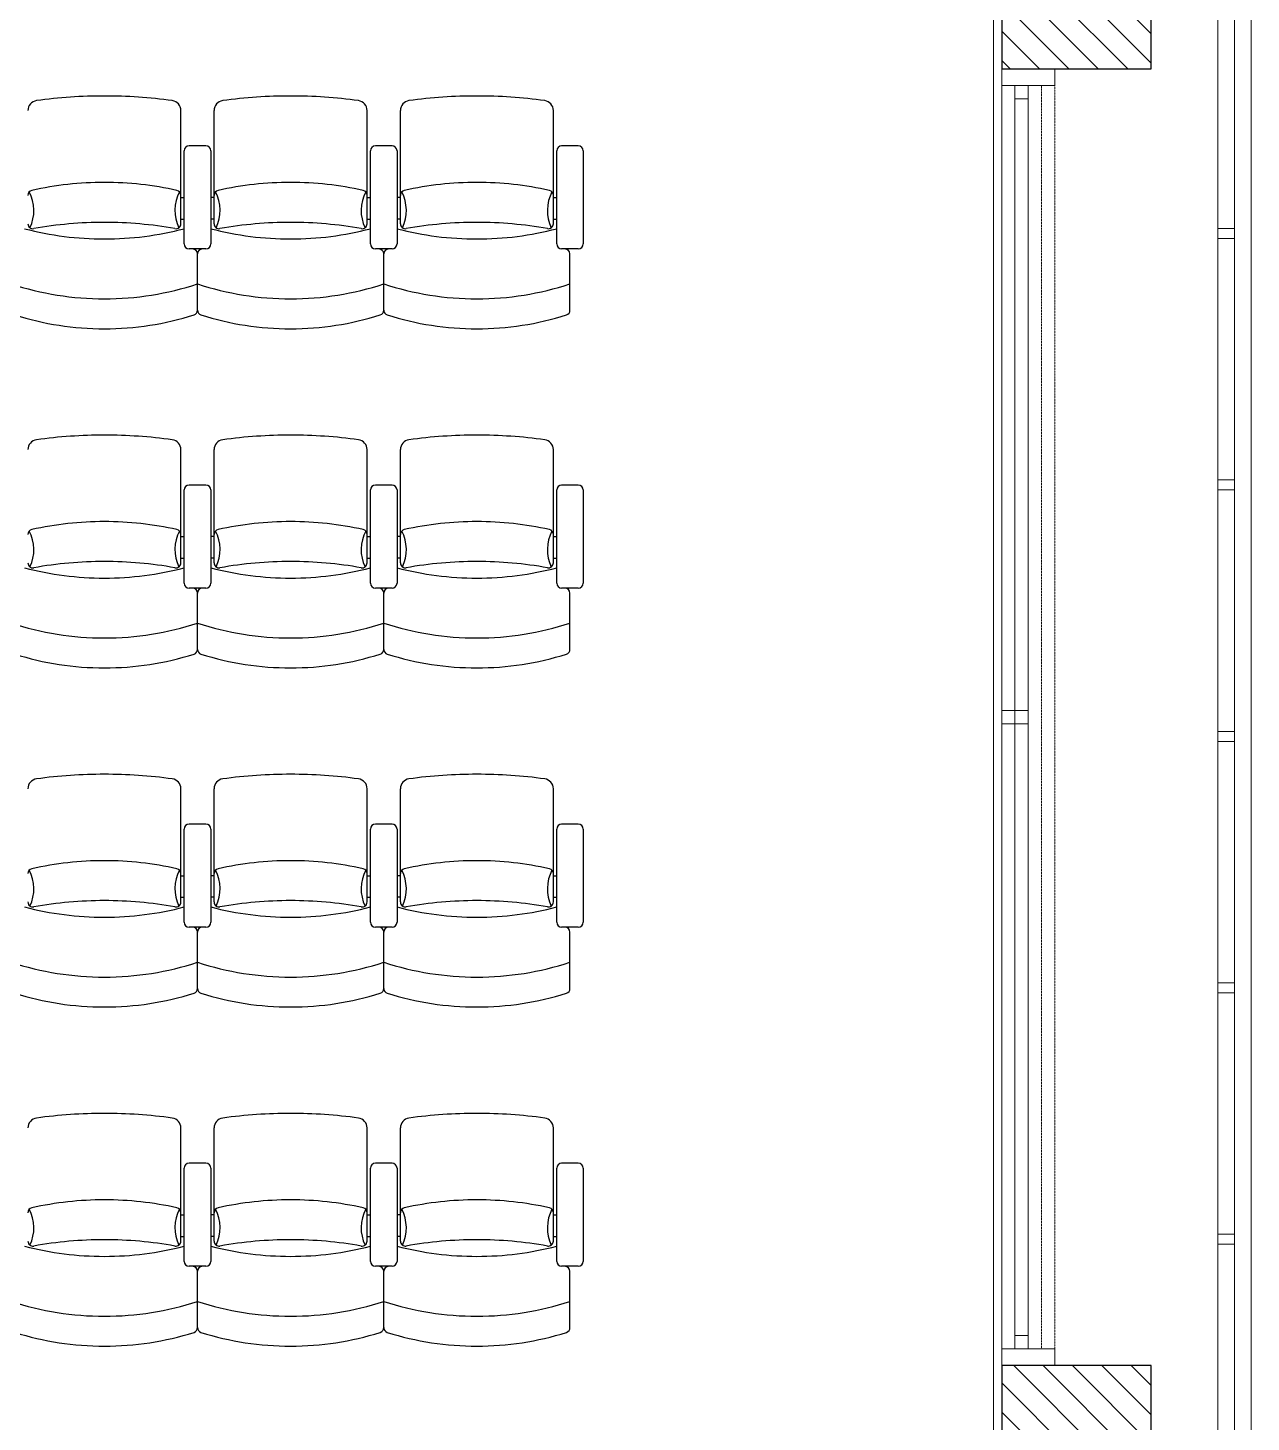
# Model space of a CAD drawing. Header units: millimetres. Extents: x 1210 to 64966, y 534 to 90439.
# Drawn here: x 57683 to 64966, y 23364 to 31667 of the extents above; entities that cross this region are included whole.
import ezdxf

# ---------------------------------------------------------------- set-up
doc = ezdxf.new("R2010")
doc.units = ezdxf.units.MM
doc.linetypes.add('HIDDEN', pattern=[0.375, 0.25, -0.125])
for name, color, linetype in [('ARREDI', 8, 'Continuous'), ('PIANTA', 7, 'Continuous'), ('RETINI', 8, 'Continuous')]:
    doc.layers.add(name, color=color, linetype=linetype)
doc.layers.add('infissi', color=4, linetype='Continuous', lineweight=13)

msp = doc.modelspace()

# ---------------------------------------------------------------- hatches: boundary and pattern name
at = {"layer": 'RETINI'}
h = msp.add_hatch(dxfattribs=at)
h.set_pattern_fill('ANSI31', color=256, scale=990, angle=270, style=0)
h.set_pattern_definition([(315, (-385059.34, 422084.75), (87.504464, 87.504464), [])])
h.paths.add_polyline_path([(19624, 32169, 1), (19624, 31670.1, 1)])
h.paths.add_polyline_path([(28336, 31670.1, 1), (28336, 32169, 1)])
h.paths.add_polyline_path([(18881.5, 15334.9), (18881.5, 13948.9), (20267.5, 13948.9), (20267.5, 15334.9)])
h.paths.add_polyline_path([(63481, 41322.4), (63481, 40431.4), (64372, 40431.4), (64372, 41322.4)])
h.paths.add_polyline_path([(63481, 32313.4), (63481, 31422.4), (64372, 31422.4), (64372, 32313.4)])
h.paths.add_polyline_path([(63481, 23700.4), (63481, 22809.4), (64372, 22809.4), (64372, 23700.4)])
h.paths.add_polyline_path([(63481, 15057.6), (63481, 14978.5), (63481, 14166.6), (64372, 14166.6), (64372, 15057.6)])
h.paths.add_polyline_path([(54967, 15057.6), (54967, 14166.6), (55858, 14166.6), (55858, 15057.6)])
h.paths.add_polyline_path([(42661.3, 15057.6), (42661.3, 14562.6), (42898.9, 14562.6), (42898.9, 14820), (45067, 14820), (45067, 15057.6)])
h.paths.add_polyline_path([(42661.3, 14562.6), (42661.3, 14067.6), (45067, 14067.6), (45067, 14166.6), (45067, 14562.6)])
h.paths.add_polyline_path([(45067, 15057.6), (45067, 14166.6), (45958, 14166.6), (45958, 15057.6)])
h.paths.add_polyline_path([(45958, 15097.3), (45958, 15057.6), (45958, 14166.6), (45958, 13513.3), (46453, 13513.3), (46453, 15097.3)])
h.paths.add_polyline_path([(30811, 2316.4), (30811, 534.4), (31405, 534.4), (31405, 2316.4)])
h.paths.add_polyline_path([(35315.5, 17156.5), (35315.5, 14948.8), (36454, 14948.8), (36454, 15186.4), (35553.1, 15186.4), (35553.1, 16879.3), (37206.4, 16879.3), (37206.4, 15186.4), (37444, 15186.4), (37444, 17156.5)])
h.paths.add_polyline_path([(36454, 15186.4), (36454, 14097.4), (37543, 14097.4), (37543, 15186.4)])
h.paths.add_polyline_path([(37543, 15107.1), (37543, 14820), (38215.7, 14820), (38215.7, 14562.6), (38453.3, 14562.6), (38453.3, 15107.1)])
h.paths.add_polyline_path([(37543, 14562.6), (37543, 14097.4), (37543, 14067.6), (38453.3, 14067.6), (38453.3, 14562.6)])
h.paths.add_polyline_path([(37048, 14097.4), (37048, 11325.4), (37543, 11325.4), (37543, 14097.4)])
h.paths.add_polyline_path([(36553, 14097.4), (36553, 11325.4), (36790.6, 11325.4), (36790.6, 14097.4)])
h.paths.add_polyline_path([(36553, 11325.4), (36553, 10731.4), (38335, 10731.4), (38335, 11325.4)])
h.paths.add_polyline_path([(36553, 6820.9), (36553, 6226.9), (38335, 6226.9), (38335, 6820.9)])
h.paths.add_polyline_path([(36454, 2316.4), (36454, 1227.4), (37543, 1227.4), (37543, 2316.4)])
h.paths.add_polyline_path([(36454, 1227.4), (36454, 534.4), (37147, 534.4), (37147, 1227.4)])
h.paths.add_polyline_path([(37543, 2316.4), (37543, 1722.4), (38335, 1722.4), (38335, 2316.4)])
h.paths.add_polyline_path([(36553, 23700.4), (36553, 22809.4), (37444, 22809.4), (37444, 23700.4)], flags=17)
h.paths.add_polyline_path([(35315.5, 25581.4), (35315.5, 20878.9), (37444, 20878.9), (37444, 22809.4), (37206.4, 22809.4), (37206.4, 21116.5), (35553.1, 21116.5), (35553.1, 23700.4), (35553.1, 25343.8), (37206.4, 25343.8), (37206.4, 23700.4), (37444, 23700.4), (37444, 25581.4)])
h.paths.add_polyline_path([(10417, 41421.4), (10417, 40431.4), (11407, 40431.4), (11407, 41421.4)])
h.paths.add_polyline_path([(10714, 41627.7), (10714, 41421.4), (11110, 41421.4), (11110, 41627.7)])
h.paths.add_polyline_path([(16802.5, 41422), (16802.5, 40431.4), (17000.5, 40431.4), (19030, 40431.4), (19030, 40703), (17764, 40703), (17764, 40626.6), (17000.5, 40626.6), (17000.5, 41260.2), (17764, 41260.2), (17764, 41183.8), (19030, 41183.8), (19030, 41422)])
h.paths.add_polyline_path([(13783, 41183.8), (13783, 40703), (14624.5, 40703), (14624.5, 41183.8)], flags=16)
h.paths.add_polyline_path([(2744.5, 40703), (2744.5, 40465.4), (4724.5, 40465.4), (4724.5, 40431.4), (4922.5, 40431.4), (4922.5, 41421.4), (2744.5, 41421.4), (2744.5, 41183.8), (3961.1, 41183.8), (3961.1, 41260.2), (4724.5, 41260.2), (4724.5, 40626.6), (3961.1, 40626.6), (3961.1, 40703)])
h.paths.add_polyline_path([(6902.5, 41422), (6902.5, 40431.4), (7100.5, 40431.4), (8140, 40431.4), (8140, 41422)])
h.paths.add_polyline_path([(7100.5, 41183.8), (7942, 41183.8), (7942, 40703), (7100.5, 40703)], flags=16)
h.paths.add_polyline_path([(7100.5, 41183.8), (7100.5, 40703), (7942, 40703), (7942, 41183.8)], flags=0)
h.paths.add_polyline_path([(13585, 41422), (13585, 40431.4), (13783, 40431.4), (14822.5, 40431.4), (14822.5, 41422)])
h.paths.add_polyline_path([(13783, 40703), (13783, 41183.8), (14624.5, 41183.8), (14624.5, 40703)], flags=0)
h.paths.add_polyline_path([(20168.5, 41421.4), (20168.5, 41248.2), (20555.8, 41248.2), (20555.8, 41421.4), (20506.3, 41421.4), (20506.3, 41392.9), (20481.6, 41392.9), (20481.6, 41421.4), (20432.1, 41421.4), (20432.1, 41392.9), (20407.3, 41392.9), (20407.3, 41421.4)])
h.paths.add_polyline_path([(20407.3, 43756.7), (20407.3, 43728.1), (20357.8, 43728.1), (20357.8, 41421.4), (20407.3, 41421.4), (20407.3, 41392.9), (20432.1, 41392.9), (20432.1, 41421.4), (20481.6, 41421.4), (20481.6, 41392.9), (20506.3, 41392.9), (20506.3, 41421.4), (20555.8, 41421.4), (20555.8, 43728.1), (20506.3, 43728.1), (20506.3, 43756.7), (20481.6, 43756.7), (20481.6, 43728.1), (20432.1, 43728.1), (20432.1, 43756.7)])
h.paths.add_polyline_path([(20432.1, 46208.1), (20432.1, 46236.6), (20407.3, 46236.6), (20407.3, 46208.1), (20357.8, 46208.1), (20357.8, 43901.4), (20407.3, 43901.4), (20407.3, 43872.8), (20432.1, 43872.8), (20432.1, 43901.4), (20481.6, 43901.4), (20481.6, 43872.8), (20506.3, 43872.8), (20506.3, 43901.4), (20555.8, 43901.4), (20555.8, 46208.1), (20506.3, 46208.1), (20506.3, 46236.6), (20481.6, 46236.6), (20481.6, 46208.1)])
h.paths.add_polyline_path([(20432.1, 43901.4), (20432.1, 43872.8), (20407.3, 43872.8), (20407.3, 43901.4), (20357.8, 43901.4), (20357.8, 43728.1), (20407.3, 43728.1), (20407.3, 43756.7), (20432.1, 43756.7), (20432.1, 43728.1), (20481.6, 43728.1), (20481.6, 43756.7), (20506.3, 43756.7), (20506.3, 43728.1), (20555.8, 43728.1), (20555.8, 43901.4), (20506.3, 43901.4), (20506.3, 43872.8), (20481.6, 43872.8), (20481.6, 43901.4)])
h.paths.add_polyline_path([(20357.8, 46381.3), (20357.8, 46208.1), (20407.3, 46208.1), (20407.3, 46236.6), (20432.1, 46236.6), (20432.1, 46208.1), (20481.6, 46208.1), (20481.6, 46236.6), (20506.3, 46236.6), (20506.3, 46208.1), (20555.8, 46208.1), (20555.8, 46381.3)])
h.paths.add_polyline_path([(20357.8, 46604.1), (20357.8, 46430.8), (20555.8, 46430.8), (20555.8, 46604.1)])
h.paths.add_polyline_path([(20357.8, 49192.9), (20357.8, 49019.7), (20555.8, 49019.7), (20555.8, 49192.9)])
h.paths.add_polyline_path([(19129, 41421.4), (19129, 40431.4), (20119, 40431.4), (20119, 41421.4)])
h.paths.add_polyline_path([(22304.1, 57162.4), (22304.1, 56658.3), (23426.8, 56658.3), (23426.8, 56816.7), (22462.5, 56816.7), (22462.5, 57162.4)])
h.paths.add_polyline_path([(20357.8, 57162.4), (20357.8, 49242.4), (24260.9, 49242.4), (24260.9, 49539.4), (23664.4, 49539.4), (23664.4, 51356.3), (23426.8, 51356.3), (23426.8, 49539.4), (20654.8, 49539.4), (20654.8, 51667.7), (20654.8, 53311.3), (20753.8, 53311.3), (20753.8, 53548.9), (20654.8, 53548.9), (20654.8, 57063.4), (20654.8, 57162.4)])
h.paths.add_polyline_path([(22495, 58053.4), (22495, 57162.4), (23386, 57162.4), (23386, 58053.4)])
h.paths.add_polyline_path([(23386, 58152.4), (23386, 58053.4), (23386, 57648.4), (23559.5, 57648.4), (23559.5, 57162.4), (24054.5, 57162.4), (24054.5, 58152.4)])
h.paths.add_polyline_path([(23426.8, 57162.4), (23426.8, 57112.9), (23426.8, 56816.7), (23426.8, 56658.3), (23426.8, 52754.9), (23664.4, 52754.9), (23664.4, 55709.6), (24054.5, 55709.6), (24054.5, 57162.4)])
h.paths.add_polyline_path([(22139.8, 53548.9), (22139.8, 53311.3), (23426.8, 53311.3), (23426.8, 53548.9)], flags=17)
h.paths.add_polyline_path([(12397, 58053.4), (12397, 57162.4), (13288, 57162.4), (13288, 58053.4)])
h.paths.add_polyline_path([(13288, 57400), (13288, 57162.4), (22495, 57162.4), (22495, 57400)])
h.paths.add_polyline_path([(13288, 58152.4), (13288, 58053.4), (13288, 57648.4), (22495, 57648.4), (22495, 58053.4), (22495, 58152.4)])
h.paths.add_polyline_path([(2596, 58152.4), (2596, 58053.4), (2596, 57648.4), (12397, 57648.4), (12397, 58053.4), (12397, 58152.4)])
h.paths.add_polyline_path([(1705, 57162.4), (1507, 57162.4), (1507, 55295.4), (2695, 55295.4), (2695, 57162.4), (12397, 57162.4), (12397, 57400), (2596, 57400), (2596, 57162.4), (2457.4, 57162.4), (2457.4, 55542.9), (2002, 55542.9), (2002, 57162.4)])
h.paths.add_polyline_path([(33493.9, 41708.5), (33493.9, 41421.4), (34087.9, 41421.4), (34087.9, 41708.5)], flags=17)
h.paths.add_polyline_path([(27742, 41708.5), (27742, 41421.4), (28092.4, 41421.4), (28092.4, 41627.7), (28488.4, 41627.7), (28488.4, 41421.4), (28831, 41421.4), (33493.9, 41421.4), (33493.9, 41708.5)], flags=17)
h.paths.add_polyline_path([(27841, 41421.4), (27841, 40431.4), (28831, 40431.4), (28831, 41421.4)], flags=17)
h.paths.add_polyline_path([(37910, 57063.4), (37910, 56063.5), (37206.4, 56063.5), (37206.4, 55092.9), (34375, 55092.9), (34375, 54855.3), (37444, 54855.3), (37444, 55825.9), (37493.5, 55825.9), (38147.6, 55825.9), (38147.6, 57063.4)])
h.paths.add_polyline_path([(36553, 50331.4), (36553, 49440.4), (37444, 49440.4), (37444, 50331.4)])
h.paths.add_polyline_path([(36553, 52736.7), (36553, 50331.4), (36681.7, 50331.4), (36681.7, 52736.7)], flags=17)
h.paths.add_polyline_path([(36040.9, 52974.3), (36040.9, 52736.7), (37206.4, 52736.7), (37206.4, 50331.4), (37444, 50331.4), (37444, 52974.3)])
h.paths.add_polyline_path([(36553, 46472.6), (36553, 44318), (36682.1, 44318.3), (36683.5, 46615.2)])
h.paths.add_polyline_path([(37315.3, 47306.1), (37315.3, 44318), (37493.5, 44318), (37493.5, 47501)])
h.paths.add_polyline_path([(37206.4, 47187.1), (37206.4, 44318), (37315.3, 44318), (37315.3, 47306.1)])
h.paths.add_polyline_path([(36553, 49440.4), (36553, 46472.6), (37444, 47446.9), (37444, 49440.4), (37206.4, 49440.4), (37206.4, 47480.5), (36681.7, 46906.7), (36681.7, 49440.4)])
h.paths.add_polyline_path([(36553, 44318), (36553, 41322.4), (36681.7, 41322.4), (36681.7, 43128.7), (36681.7, 43762.3), (36681.7, 44120), (37206.4, 44120), (37206.4, 43844.6), (37315.3, 43844.6), (37315.3, 44318), (37206.4, 44318)])
h.paths.add_polyline_path([(37315.3, 44318), (37315.3, 43844.6), (37343.5, 43844.6), (37343.5, 43046.4), (37206.4, 43046.4), (37206.4, 41322.4), (37444, 41322.4), (37444, 44318)])
h.paths.add_polyline_path([(36553, 41322.4), (36553, 41316.1), (36553, 40431.4), (36559.4, 40431.4), (37444, 40431.4), (37444, 41322.4)])
h.paths.add_polyline_path([(37206.4, 36562.4), (37206.4, 32313.4), (37315.3, 32313.4), (37315.3, 36562.4)], flags=16)
h.paths.add_polyline_path([(35553.1, 38194), (35553.1, 40431.4), (35266, 40431.4), (35266, 37956.4), (35424.4, 37956.4), (35424.4, 34194.4), (35315.5, 34194.4), (35315.5, 29343.4), (37444, 29343.4), (37444, 31422.4), (37206.4, 31422.4), (37206.4, 29581), (35553.1, 29581), (35553.1, 33956.8), (35662, 33956.8), (35662, 38194)])
h.paths.add_polyline_path([(36553, 32313.4), (36553, 31422.4), (37444, 31422.4), (37444, 32313.4)], flags=17)
h.paths.add_polyline_path([(37206.4, 40431.4), (37206.4, 37360.5), (37343.5, 37360.5), (37343.5, 36562.4), (37315.3, 36562.4), (37315.3, 32313.4), (37444, 32313.4), (37444, 40431.4)], flags=16)
h.paths.add_polyline_path([(28092.4, 53804.1), (28092.4, 53311.3), (30424.9, 53311.3), (30424.9, 53053.7), (30662.5, 53053.7), (30662.5, 53311.3), (34087.9, 53311.3), (34087.9, 53548.9), (30761.5, 53548.9), (30761.5, 53804.1), (30523.9, 53804.1), (30523.9, 53548.9), (28330, 53548.9), (28330, 53804.1)], flags=17)
h.paths.add_polyline_path([(30523.9, 57112.9), (30523.9, 55190.1), (30761.5, 55190.1), (30761.5, 57112.9)], flags=17)
h.paths.add_polyline_path([(27668, 57112.9), (27668, 55680.6), (28092.4, 55680.6), (28092.4, 55190.1), (28330, 55190.1), (28330, 56857.1), (28092.4, 56857.1), (28092.4, 57112.9)], flags=17)
h.paths.add_polyline_path([(28120.2, 57112.9), (28092.4, 57112.9), (28092.4, 56857.1), (28488.4, 56857.1), (28488.4, 57112.9)], flags=17)
h.paths.add_polyline_path([(27668, 58399.9), (27668, 58201.9), (33484, 58201.9), (38405, 58201.9), (38405, 58399.9)])
h.paths.add_polyline_path([(33484, 58152.4), (33484, 58053.4), (33484, 57657.4), (37910, 57657.4), (37910, 57063.4), (38147.6, 57063.4), (38197.1, 57063.4), (38405, 57063.4), (38405, 58152.4)])
h.paths.add_polyline_path([(33484, 57400), (33484, 57162.4), (34087.9, 57162.4), (34087.9, 57112.9), (34087.9, 55825.9), (34087.9, 49539.4), (30662.5, 49539.4), (30662.5, 51667.7), (30424.9, 51667.7), (30424.9, 49539.4), (28330, 49539.4), (28092.4, 49539.4), (27428.9, 49539.4), (27428.9, 49242.4), (34087.9, 49242.4), (34087.9, 40431.4), (36553, 40431.4), (36553, 40718.5), (34375, 40718.5), (34375, 52742.5), (34654.9, 52742.5), (34654.9, 52974.3), (34375, 52974.3), (34375, 57400)])
h.paths.add_polyline_path([(27668, 58152.4), (27668, 57162.4), (28163, 57162.4), (28163, 57657.4), (32593, 57657.4), (32593, 58053.4), (32593, 58152.4)])
h.paths.add_polyline_path([(28163, 57400), (28163, 57162.4), (32593, 57162.4), (32593, 57400)], flags=17)
h.paths.add_polyline_path([(32593, 58053.4), (32593, 57162.4), (33484, 57162.4), (33484, 58053.4)])
h.paths.add_polyline_path([(32818.4, 64323.6), (32818.4, 63927.6), (33214.4, 63927.6), (33214.4, 64323.6)], flags=16)
h.paths.add_polyline_path([(43015.4, 64323.6), (43015.4, 63927.6), (43411.4, 63927.6), (43411.4, 64323.6)], flags=16)
h.paths.add_polyline_path([(22736.6, 64323.6), (22736.6, 63927.6), (23132.6, 63927.6), (23132.6, 64323.6)])
h.paths.add_polyline_path([(22736.6, 64370.5), (22736.6, 64323.6), (23132.6, 64323.6), (23132.6, 63927.6), (22736.6, 63927.6), (22736.6, 63875.5), (63530.5, 63875.5), (63530.5, 64370.5)])
h.paths.add_polyline_path([(32818.4, 64323.6), (33214.4, 64323.6), (33214.4, 63927.6), (32818.4, 63927.6)], flags=0)
h.paths.add_polyline_path([(43015.4, 64323.6), (43411.4, 64323.6), (43411.4, 63927.6), (43015.4, 63927.6)], flags=0)
h.paths.add_polyline_path([(54148.2, 64323.6), (54544.2, 64323.6), (54544.2, 63927.6), (54148.2, 63927.6)], flags=16)
h.paths.add_polyline_path([(54193.7, 64266.8), (54193.7, 64286.6), (54510.5, 64286.6), (54510.5, 64266.8), (54387.7, 64266.8, 0.414214), (54358, 64237.1), (54358, 64019.3, 0.414214), (54387.7, 63989.6), (54510.5, 63989.6), (54510.5, 63969.8), (54193.7, 63969.8), (54193.7, 63989.6), (54316.4, 63989.6, 0.414214), (54346.1, 64019.3), (54346.1, 64237.1, 0.414214), (54316.4, 64266.8)], flags=0)
h.paths.add_polyline_path([(54274, 58152.4), (54274, 58053.4), (54274, 57657.4), (63481, 57657.4), (63481, 58053.4), (63481, 58152.4)])
h.paths.add_polyline_path([(54274, 57400), (54274, 57162.4), (63481, 57162.4), (63481, 57400)])
h.paths.add_polyline_path([(53383, 58053.4), (53383, 57162.4), (54274, 57162.4), (54274, 58053.4)])
h.paths.add_polyline_path([(43285, 58053.4), (43285, 57162.4), (44176, 57162.4), (44176, 58053.4)])
h.paths.add_polyline_path([(44176, 58152.4), (44176, 58053.4), (44176, 57657.4), (53383, 57657.4), (53383, 58053.4), (53383, 58152.4)])
h.paths.add_polyline_path([(44176, 57400), (44176, 57162.4), (53383, 57162.4), (53383, 57400)])
h.paths.add_polyline_path([(41532, 58152.4), (41532, 57112.9), (42027, 57112.9), (42027, 57301), (42027, 57657.4), (43285, 57657.4), (43285, 58053.4), (43285, 58152.4)])
h.paths.add_polyline_path([(42027, 57400), (42027, 57162.4), (43285, 57162.4), (43285, 57400)])
h.paths.add_polyline_path([(41789.4, 57112.9), (41789.4, 55825.9), (63431.5, 55825.9), (63431.5, 56063.5), (42027, 56063.5), (42027, 57112.9)])
h.paths.add_polyline_path([(63382, 49318.2), (63382, 48922.2), (64966, 48922.2), (64966, 48922.4), (64966, 49318.2)])
h.paths.add_polyline_path([(63481, 50331.4), (63481, 49440.4), (64372, 49440.4), (64372, 50331.4)])
h.paths.add_polyline_path([(63481, 58053.4), (63481, 57162.4), (64372, 57162.4), (64372, 58053.4)])
h.paths.add_polyline_path([(63481, 57162.4), (63481, 50331.4), (63718.6, 50331.4), (63718.6, 57162.4)])
h.paths.add_polyline_path([(63976, 57162.4), (63976, 50331.4), (64372, 50331.4), (64471, 50331.4), (64471, 57162.4), (64372, 57162.4)])
h.paths.add_polyline_path([(63580, 64313.4), (63580, 63521.4), (64372, 63521.4), (64372, 64313.4)])
h.paths.add_polyline_path([(63580, 63521.4), (63580, 58795.9), (63817.6, 58795.9), (63817.6, 63521.4)])
h.paths.add_polyline_path([(63976, 63521.4), (63976, 58795.9), (64471, 58795.9), (64471, 63521.4), (64372, 63521.4)])
h.paths.add_polyline_path([(63530.5, 58795.9), (63530.5, 58399.9), (64520.5, 58399.9), (64520.5, 58795.9)])
h.paths.add_polyline_path([(63580, 90389.6), (63580, 89597.6), (64372, 89597.6), (64372, 90389.6)])
h.paths.add_polyline_path([(63580, 89597.6), (63580, 81624.7), (63817.6, 81624.7), (63817.6, 89597.6)])
h.paths.add_polyline_path([(63976, 89597.6), (63976, 81624.7), (64372, 81624.7), (64471, 81624.7), (64471, 89597.6), (64372, 89597.6)])
h.paths.add_polyline_path([(63580, 81624.7), (63580, 80832.7), (64372, 80832.7), (64372, 81624.7)])
h.paths.add_polyline_path([(63580, 80832.7), (63580, 64313.4), (63817.6, 64313.4), (63817.6, 80832.7)])
h.paths.add_polyline_path([(63976, 80832.7), (63976, 64313.4), (64372, 64313.4), (64471, 64313.4), (64471, 80832.7), (64372, 80832.7)])
h.paths.add_polyline_path([(53267.5, 90389.6), (53267.5, 90092.6), (53267.5, 89597.6), (54059.5, 89597.6), (54059.5, 90389.6)])
h.paths.add_polyline_path([(32642.5, 81624.7), (32642.5, 80832.7), (33434.5, 80832.7), (33434.5, 81624.7)])
h.paths.add_polyline_path([(42955, 81624.7), (42955, 80832.7), (43747, 80832.7), (43747, 81624.7)])
h.paths.add_polyline_path([(42955, 90389.6), (42955, 89597.6), (43747, 89597.6), (43747, 90389.6)])
h.paths.add_polyline_path([(22330, 73704.7), (22330, 72912.7), (23122, 72912.7), (23122, 73704.7)])
h.paths.add_polyline_path([(22627, 81624.7), (22627, 81479.6), (22330, 81479.6), (22330, 80832.7), (23122, 80832.7), (23122, 80938.5), (23122, 81624.7)])
h.paths.add_polyline_path([(22330, 81624.7), (22330, 81479.6), (22627, 81479.6), (22627, 81624.7)])
h.paths.add_polyline_path([(12017.5, 73704.7), (12017.5, 72912.7), (12809.5, 72912.7), (12809.5, 73704.7)])
h.paths.add_polyline_path([(2259.4, 72859.8), (2259.4, 59340.4), (2497, 59340.4), (2497, 72859.8)])
h.paths.add_polyline_path([(1705, 73651.8), (1705, 72859.8), (2497, 72859.8), (2497, 73651.8)])
h.paths.add_polyline_path([(1705, 58053.4), (1705, 57162.4), (2596, 57162.4), (2596, 58053.4)])
h.paths.add_polyline_path([(1705, 59340.4), (1705, 58548.4), (2497, 58548.4), (2497, 59340.4)])
h.paths.add_polyline_path([(1705, 72859.8), (1606, 72859.8), (1606, 59340.4), (1705, 59340.4), (2101, 59340.4), (2101, 72859.8)])
h.paths.add_polyline_path([(1507, 46642.8), (1507, 45435), (2695, 45435), (2695, 46642.8)])
h.paths.add_polyline_path([(2002, 46395.3), (2457.4, 46395.3), (2457.4, 45682.5), (2002, 45682.5)], flags=0)
h.paths.add_polyline_path([(2002, 46395.3), (2002, 45682.5), (2457.4, 45682.5), (2457.4, 46395.3)], flags=16)
h.paths.add_polyline_path([(1507, 49929.6), (1507, 48721.8), (2695, 48721.8), (2695, 49929.6)])
h.paths.add_polyline_path([(2002, 49682.1), (2457.4, 49682.1), (2457.4, 48969.3), (2002, 48969.3)], flags=16)
h.paths.add_polyline_path([(2002, 49682.1), (2002, 48969.3), (2457.4, 48969.3), (2457.4, 49682.1)], flags=16)
h.paths.add_polyline_path([(1507, 53216.4), (1507, 52008.6), (2695, 52008.6), (2695, 53216.4)])
h.paths.add_polyline_path([(2002, 52968.9), (2457.4, 52968.9), (2457.4, 52256.1), (2002, 52256.1)], flags=0)
h.paths.add_polyline_path([(2002, 52968.9), (2002, 52256.1), (2457.4, 52256.1), (2457.4, 52968.9)], flags=16)
h.paths.add_polyline_path([(1606, 41421.4), (1606, 40332.4), (2695, 40332.4), (2695, 41421.4)])
h.paths.add_polyline_path([(1507, 43356), (1507, 41421.4), (1606, 41421.4), (1606, 41421.4), (2002, 41421.4), (2002, 43108.5), (2457.4, 43108.5), (2457.4, 41421.4), (2695, 41421.4), (2695, 43356)])
h.paths.add_polyline_path([(2457.4, 40332.4), (2457.4, 36309.1), (2516.8, 36309.1), (2516.8, 40332.4)], flags=16)
h.paths.add_polyline_path([(1883.2, 40332.4), (1883.2, 36309.1), (2002, 36309.1), (2002, 40332.4)], flags=17)
h.paths.add_polyline_path([(2516.8, 40332.4), (2516.8, 36309.1), (2564.5, 36309.1), (2564.5, 35455.7), (2457.4, 35455.7), (2457.4, 32412.3), (2695, 32412.3), (2695, 40332.4)])
h.paths.add_polyline_path([(1606, 32412.3), (1606, 31323.3), (2695, 31323.3), (2695, 32412.3)])
h.paths.add_polyline_path([(1606, 40332.4), (1507, 40332.4), (1507, 32412.3), (1606, 32412.3), (2002, 32412.3), (2002, 35455.7), (1835.5, 35455.7), (1835.5, 36309.1), (1883.2, 36309.1), (1883.2, 40332.4)])
h.paths.add_polyline_path([(1606, 31323.3), (1507, 31323.3), (1507, 23799.4), (1606, 23799.4), (1883.2, 23799.4), (1883.2, 27426.6), (1835.5, 27426.6), (1835.5, 28280), (2002, 28280), (2002, 31323.3)])
h.paths.add_polyline_path([(1883.2, 27426.6), (1883.2, 23799.4), (2002, 23799.4), (2002, 27426.6)])
h.paths.add_polyline_path([(2457.4, 27426.6), (2457.4, 23799.4), (2516.8, 23799.4), (2516.8, 27426.6)])
h.paths.add_polyline_path([(2457.4, 31323.3), (2457.4, 28280), (2564.5, 28280), (2564.5, 27426.6), (2516.8, 27426.6), (2516.8, 23799.4), (2695, 23799.4), (2695, 31323.3)])
h.paths.add_polyline_path([(1606, 22710.4), (1507, 22710.4), (1507, 15186.4), (1606, 15186.4), (2002, 15186.4), (2002, 22710.4)])
h.paths.add_polyline_path([(2457.4, 22710.4), (2457.4, 15186.4), (2695, 15186.4), (2695, 22710.4)])
h.paths.add_polyline_path([(1606, 15186.4), (1606, 14097.4), (2002, 14097.4), (2695, 14097.4), (2695, 15186.4)])
h.paths.add_polyline_path([(1606, 23799.4), (1606, 22710.4), (2695, 22710.4), (2695, 23799.4)])
h.paths.add_polyline_path([(1210, 5979.4), (1210, 5385.4), (2794, 5385.4), (2794, 5979.4)])
h.paths.add_polyline_path([(1210, 10719.7), (1210, 5979.4), (2794, 5979.4), (2794, 9467.1), (2695, 9490.1), (2794, 9490.1), (2794, 10719.7)])
h.paths.add_polyline_path([(1606, 11313.7), (1210, 11313.7), (1210, 10731.9), (1210, 10719.7), (2794, 10719.7), (2794, 11313.7)])
h.paths.add_polyline_path([(1507, 14097.4), (1507, 11313.7), (1606, 11313.7), (2002, 11313.7), (2002, 14097.4)])
h.paths.add_polyline_path([(2457.4, 14097.4), (2457.4, 11313.7), (2695, 11313.7), (2695, 14097.4)])
h.paths.add_polyline_path([(1606, 2316.4), (1606, 1227.4), (2695, 1227.4), (2695, 2316.4)])
h.paths.add_polyline_path([(1507, 5385.4), (1507, 2316.4), (1606, 2316.4), (2002, 2316.4), (2002, 5385.4)])
h.paths.add_polyline_path([(2457.4, 5385.4), (2457.4, 2316.4), (2695, 2316.4), (2695, 5385.4)])
h.paths.add_polyline_path([(2695, 1623.4), (2695, 1227.4), (2695, 1128.4), (7843, 1128.4), (7843, 1623.4)])
h.paths.add_polyline_path([(2695, 2316.4), (2695, 2078.8), (7843, 2078.8), (7843, 2316.4)])
h.paths.add_polyline_path([(25663, 534.4), (25663, 2316.4), (25069, 2316.4), (25069, 534.4), (25118.5, 534.4)])
h.paths.add_polyline_path([(19921, 534.4), (19921, 2316.4), (19327, 2316.4), (19327, 534.4), (19376.5, 534.4)])
h.paths.add_polyline_path([(14179, 534.4), (14179, 2316.4), (13585, 2316.4), (13585, 534.4), (13634.5, 534.4)])
h.paths.add_polyline_path([(8437, 534.4), (8437, 2316.4), (7843, 2316.4), (7843, 534.4)])
h.paths.add_polyline_path([(2457.4, 15195.4), (2002, 15195.4), (2002, 15186.4), (2457.4, 15186.4)])

# ---------------------------------------------------------------- linework, layer by layer
at = {"layer": 'ARREDI', "ltscale": 0.3}
for p, q in [((58594.2, 30500.3), (58594.2, 31174.5)), ((58792.2, 30500.3), (58792.2, 31174.5)), ((59703, 30500.3), (59703, 31174.5)), ((59901, 30500.3), (59901, 31174.5)), ((60811.8, 30500.3), (60811.8, 31174.5)), ((58693.2, 29985.2), (58693.2, 30320.4)), ((58693.2, 29985.2), (58693.2, 30320.4)), ((59802, 29985.2), (59802, 30320.4)), ((59802, 29985.2), (59802, 30320.4)), ((60910.8, 29985.2), (60910.8, 30320.4)), ((58594.2, 28480.7), (58594.2, 29154.9)), ((58792.2, 28480.7), (58792.2, 29154.9)), ((59703, 28480.7), (59703, 29154.9)), ((59901, 28480.7), (59901, 29154.9)), ((60811.8, 28480.7), (60811.8, 29154.9)), ((58693.2, 27965.6), (58693.2, 28300.8)), ((58693.2, 27965.6), (58693.2, 28300.8)), ((59802, 27965.6), (59802, 28300.8)), ((59802, 27965.6), (59802, 28300.8)), ((60910.8, 27965.6), (60910.8, 28300.8)), ((58594.2, 26461.1), (58594.2, 27135.3)), ((58792.2, 26461.1), (58792.2, 27135.3)), ((59703, 26461.1), (59703, 27135.3)), ((59901, 26461.1), (59901, 27135.3)), ((60811.8, 26461.1), (60811.8, 27135.3)), ((58693.2, 25946), (58693.2, 26281.2)), ((58693.2, 25946), (58693.2, 26281.2)), ((59802, 25946), (59802, 26281.2)), ((59802, 25946), (59802, 26281.2)), ((60910.8, 25946), (60910.8, 26281.2)), ((58594.2, 24441.5), (58594.2, 25115.7)), ((58792.2, 24441.5), (58792.2, 25115.7)), ((59703, 24441.5), (59703, 25115.7)), ((59901, 24441.5), (59901, 25115.7)), ((60811.8, 24441.5), (60811.8, 25115.7)), ((58693.2, 23926.4), (58693.2, 24261.6)), ((58693.2, 23926.4), (58693.2, 24261.6)), ((59802, 23926.4), (59802, 24261.6)), ((59802, 23926.4), (59802, 24261.6)), ((60910.8, 23926.4), (60910.8, 24261.6))]:
    msp.add_line(p, q, dxfattribs=at)
at = {"layer": 'ARREDI'}
for p, q in [((58614, 30379.8), (58614, 30934.2)), ((58742.7, 30963.9), (58643.7, 30963.9)), ((58772.4, 30934.2), (58772.4, 30379.8)), ((59722.8, 30379.8), (59722.8, 30934.2)), ((59851.5, 30963.9), (59752.5, 30963.9)), ((59881.2, 30934.2), (59881.2, 30379.8)), ((60831.6, 30379.8), (60831.6, 30934.2)), ((60960.3, 30963.9), (60861.3, 30963.9)), ((60990, 30934.2), (60990, 30379.8)), ((58594.2, 30657), (58614, 30657)), ((58792.2, 30657), (58772.4, 30657)), ((59703, 30657), (59722.8, 30657)), ((59901, 30657), (59881.2, 30657)), ((60811.8, 30657), (60831.6, 30657)), ((58594.2, 30528.3), (58614, 30528.3)), ((58792.2, 30528.3), (58772.4, 30528.3)), ((59703, 30528.3), (59722.8, 30528.3)), ((59901, 30528.3), (59881.2, 30528.3)), ((60811.8, 30528.3), (60831.6, 30528.3)), ((58742.7, 30350.1), (58643.7, 30350.1)), ((59851.5, 30350.1), (59752.5, 30350.1)), ((60960.3, 30350.1), (60861.3, 30350.1)), ((58614, 28360.2), (58614, 28914.6)), ((58742.7, 28944.3), (58643.7, 28944.3)), ((58772.4, 28914.6), (58772.4, 28360.2)), ((59722.8, 28360.2), (59722.8, 28914.6)), ((59851.5, 28944.3), (59752.5, 28944.3)), ((59881.2, 28914.6), (59881.2, 28360.2)), ((60831.6, 28360.2), (60831.6, 28914.6)), ((60960.3, 28944.3), (60861.3, 28944.3)), ((60990, 28914.6), (60990, 28360.2)), ((58594.2, 28637.4), (58614, 28637.4)), ((58792.2, 28637.4), (58772.4, 28637.4)), ((59703, 28637.4), (59722.8, 28637.4)), ((59901, 28637.4), (59881.2, 28637.4)), ((60811.8, 28637.4), (60831.6, 28637.4)), ((58594.2, 28508.7), (58614, 28508.7)), ((58792.2, 28508.7), (58772.4, 28508.7)), ((59703, 28508.7), (59722.8, 28508.7)), ((59901, 28508.7), (59881.2, 28508.7)), ((60811.8, 28508.7), (60831.6, 28508.7)), ((58742.7, 28330.5), (58643.7, 28330.5)), ((59851.5, 28330.5), (59752.5, 28330.5)), ((60960.3, 28330.5), (60861.3, 28330.5)), ((58742.7, 26924.7), (58643.7, 26924.7)), ((59851.5, 26924.7), (59752.5, 26924.7)), ((60960.3, 26924.7), (60861.3, 26924.7)), ((58614, 26340.6), (58614, 26895)), ((58772.4, 26895), (58772.4, 26340.6)), ((59722.8, 26340.6), (59722.8, 26895)), ((59881.2, 26895), (59881.2, 26340.6)), ((60831.6, 26340.6), (60831.6, 26895)), ((60990, 26895), (60990, 26340.6)), ((58594.2, 26617.8), (58614, 26617.8)), ((58792.2, 26617.8), (58772.4, 26617.8)), ((59703, 26617.8), (59722.8, 26617.8)), ((59901, 26617.8), (59881.2, 26617.8)), ((60811.8, 26617.8), (60831.6, 26617.8)), ((58594.2, 26489.1), (58614, 26489.1)), ((58792.2, 26489.1), (58772.4, 26489.1)), ((59703, 26489.1), (59722.8, 26489.1)), ((59901, 26489.1), (59881.2, 26489.1)), ((60811.8, 26489.1), (60831.6, 26489.1)), ((58742.7, 26310.9), (58643.7, 26310.9)), ((59851.5, 26310.9), (59752.5, 26310.9)), ((60960.3, 26310.9), (60861.3, 26310.9)), ((58614, 24321), (58614, 24875.4)), ((58742.7, 24905.1), (58643.7, 24905.1)), ((58772.4, 24875.4), (58772.4, 24321)), ((59722.8, 24321), (59722.8, 24875.4)), ((59851.5, 24905.1), (59752.5, 24905.1)), ((59881.2, 24875.4), (59881.2, 24321)), ((60831.6, 24321), (60831.6, 24875.4)), ((60960.3, 24905.1), (60861.3, 24905.1)), ((60990, 24875.4), (60990, 24321)), ((58594.2, 24598.2), (58614, 24598.2)), ((58792.2, 24598.2), (58772.4, 24598.2)), ((59703, 24598.2), (59722.8, 24598.2)), ((59901, 24598.2), (59881.2, 24598.2)), ((60811.8, 24598.2), (60831.6, 24598.2)), ((58594.2, 24469.5), (58614, 24469.5)), ((58792.2, 24469.5), (58772.4, 24469.5)), ((59703, 24469.5), (59722.8, 24469.5)), ((59901, 24469.5), (59881.2, 24469.5)), ((60811.8, 24469.5), (60831.6, 24469.5)), ((58742.7, 24291.3), (58643.7, 24291.3)), ((59851.5, 24291.3), (59752.5, 24291.3)), ((60960.3, 24291.3), (60861.3, 24291.3))]:
    msp.add_line(p, q, dxfattribs=at)
for centre, radius, start, end in [((57742.8, 31174.5), 59.4, 97.8196, 180), ((58138.8, 28290.9), 2970, 90, 97.8196), ((58138.8, 28290.9), 2970, 82.1804, 90), ((58534.8, 31174.5), 59.4, 0, 82.1804), ((58851.6, 31174.5), 59.4, 97.8196, 180), ((59247.6, 28290.9), 2970, 90, 97.8196), ((59247.6, 28290.9), 2970, 82.1804, 90), ((59643.6, 31174.5), 59.4, 0, 82.1804), ((59960.4, 31174.5), 59.4, 97.8196, 180), ((60356.4, 28290.9), 2970, 90, 97.8196), ((60356.4, 28290.9), 2970, 82.1804, 90), ((60752.4, 31174.5), 59.4, 0, 82.1804), ((58643.7, 30934.2), 29.7, 90, 180), ((58742.7, 30934.2), 29.7, 0, 90), ((59752.5, 30934.2), 29.7, 90, 180), ((59851.5, 30934.2), 29.7, 0, 90), ((60861.3, 30934.2), 29.7, 90, 180), ((60960.3, 30934.2), 29.7, 0, 90), ((58138.8, 28766.1), 1980, 90, 102.60768), ((58138.8, 28766.1), 1980, 77.39232, 90), ((59247.6, 28766.1), 1980, 90, 102.60768), ((59247.6, 28766.1), 1980, 77.39232, 90), ((60356.4, 28766.1), 1980, 90, 102.60768), ((60356.4, 28766.1), 1980, 77.39232, 90), ((57713.1, 30669.4), 29.7, 102.60768, 180), ((57480.9, 30579), 238.1, 334.42522, 27.76032), ((58796.7, 30579), 238.1, 152.23968, 205.57478), ((58564.5, 30669.4), 29.7, 0, 77.39232), ((58821.9, 30669.4), 29.7, 102.60768, 180), ((58589.7, 30579), 238.1, 334.42522, 27.76032), ((59905.5, 30579), 238.1, 152.23968, 205.57478), ((59673.3, 30669.4), 29.7, 0, 77.39232), ((59930.7, 30669.4), 29.7, 102.60768, 180), ((59698.5, 30579), 238.1, 334.42522, 27.76032), ((61014.3, 30579), 238.1, 152.23968, 205.57478), ((60782.1, 30669.4), 29.7, 0, 77.39232), ((57713.1, 30500.3), 29.7, 180, 280.19243), ((58138.8, 28132.5), 2376, 90, 100.19243), ((58138.8, 28132.5), 2376, 79.80757, 90), ((58564.5, 30500.3), 29.7, 259.80757, 0), ((58821.9, 30500.3), 29.7, 180, 280.19243), ((59247.6, 28132.5), 2376, 90, 100.19243), ((59247.6, 28132.5), 2376, 79.80757, 90), ((59673.3, 30500.3), 29.7, 259.80757, 0), ((59930.7, 30500.3), 29.7, 180, 280.19243), ((60356.4, 28132.5), 2376, 90, 100.19243), ((60356.4, 28132.5), 2376, 79.80757, 90), ((60782.1, 30500.3), 29.7, 259.80757, 0), ((58138.8, 32290.5), 1881, 255.36671, 270), ((58138.8, 32290.5), 1881, 270, 284.63329), ((59247.6, 32290.5), 1881, 255.36671, 270), ((59247.6, 32290.5), 1881, 270, 284.63329), ((60356.4, 32290.5), 1881, 255.36671, 270), ((60356.4, 32290.5), 1881, 270, 284.63329), ((58643.7, 30379.8), 29.7, 180, 270), ((58663.5, 30320.4), 29.7, 0, 90), ((58742.7, 30379.8), 29.7, 270, 0), ((59752.5, 30379.8), 29.7, 180, 270), ((59772.3, 30320.4), 29.7, 0, 90), ((59851.5, 30379.8), 29.7, 270, 0), ((60861.3, 30379.8), 29.7, 180, 270), ((60881.1, 30320.4), 29.7, 0, 90), ((60960.3, 30379.8), 29.7, 270, 0), ((58138.8, 31835.1), 1782, 251.8738, 270), ((58138.8, 31835.1), 1782, 270, 288.1262), ((59247.6, 31835.1), 1782, 251.8738, 270), ((59247.6, 31835.1), 1782, 270, 288.1262), ((60356.4, 31835.1), 1782, 251.8738, 270), ((60356.4, 31835.1), 1782, 270, 288.1262), ((58663.5, 29985.2), 29.7, 287.47975, 0), ((58722.9, 29985.2), 29.7, 180, 252.52025), ((59772.3, 29985.2), 29.7, 287.47975, 0), ((59831.7, 29985.2), 29.7, 180, 252.52025), ((60881.1, 29985.2), 29.7, 287.47975, 0), ((58138.2, 31649.5), 1774.6, 252.52025, 270.01893), ((58139.4, 31649.5), 1774.6, 269.98107, 287.47975), ((59247, 31649.5), 1774.6, 252.52025, 270.01893), ((59248.2, 31649.5), 1774.6, 269.98107, 287.47975), ((60355.8, 31649.5), 1774.6, 252.52025, 270.01893), ((60357, 31649.5), 1774.6, 269.98107, 287.47975), ((58138.8, 26271.3), 2970, 90, 97.8196), ((58138.8, 26271.3), 2970, 82.1804, 90), ((59247.6, 26271.3), 2970, 90, 97.8196), ((59247.6, 26271.3), 2970, 82.1804, 90), ((60356.4, 26271.3), 2970, 90, 97.8196), ((60356.4, 26271.3), 2970, 82.1804, 90), ((57742.8, 29154.9), 59.4, 97.8196, 180), ((58534.8, 29154.9), 59.4, 0, 82.1804), ((58851.6, 29154.9), 59.4, 97.8196, 180), ((59643.6, 29154.9), 59.4, 0, 82.1804), ((59960.4, 29154.9), 59.4, 97.8196, 180), ((60752.4, 29154.9), 59.4, 0, 82.1804), ((58643.7, 28914.6), 29.7, 90, 180), ((58742.7, 28914.6), 29.7, 0, 90), ((59752.5, 28914.6), 29.7, 90, 180), ((59851.5, 28914.6), 29.7, 0, 90), ((60861.3, 28914.6), 29.7, 90, 180), ((60960.3, 28914.6), 29.7, 0, 90), ((57713.1, 28649.8), 29.7, 102.60768, 180), ((57480.9, 28559.4), 238.1, 334.42522, 27.76032), ((58138.8, 26746.5), 1980, 90, 102.60768), ((58138.8, 26746.5), 1980, 77.39232, 90), ((58796.7, 28559.4), 238.1, 152.23968, 205.57478), ((58564.5, 28649.8), 29.7, 0, 77.39232), ((58821.9, 28649.8), 29.7, 102.60768, 180), ((58589.7, 28559.4), 238.1, 334.42522, 27.76032), ((59247.6, 26746.5), 1980, 90, 102.60768), ((59247.6, 26746.5), 1980, 77.39232, 90), ((59905.5, 28559.4), 238.1, 152.23968, 205.57478), ((59673.3, 28649.8), 29.7, 0, 77.39232), ((59930.7, 28649.8), 29.7, 102.60768, 180), ((59698.5, 28559.4), 238.1, 334.42522, 27.76032), ((60356.4, 26746.5), 1980, 90, 102.60768), ((60356.4, 26746.5), 1980, 77.39232, 90), ((61014.3, 28559.4), 238.1, 152.23968, 205.57478), ((60782.1, 28649.8), 29.7, 0, 77.39232), ((57713.1, 28480.7), 29.7, 180, 280.19243), ((58138.8, 26112.9), 2376, 90, 100.19243), ((58138.8, 26112.9), 2376, 79.80757, 90), ((58564.5, 28480.7), 29.7, 259.80757, 0), ((58821.9, 28480.7), 29.7, 180, 280.19243), ((59247.6, 26112.9), 2376, 90, 100.19243), ((59247.6, 26112.9), 2376, 79.80757, 90), ((59673.3, 28480.7), 29.7, 259.80757, 0), ((59930.7, 28480.7), 29.7, 180, 280.19243), ((60356.4, 26112.9), 2376, 90, 100.19243), ((60356.4, 26112.9), 2376, 79.80757, 90), ((60782.1, 28480.7), 29.7, 259.80757, 0), ((58138.8, 30270.9), 1881, 255.36671, 270), ((58138.8, 30270.9), 1881, 270, 284.63329), ((59247.6, 30270.9), 1881, 255.36671, 270), ((59247.6, 30270.9), 1881, 270, 284.63329), ((60356.4, 30270.9), 1881, 255.36671, 270), ((60356.4, 30270.9), 1881, 270, 284.63329), ((58643.7, 28360.2), 29.7, 180, 270), ((58663.5, 28300.8), 29.7, 0, 90), ((58742.7, 28360.2), 29.7, 270, 0), ((59752.5, 28360.2), 29.7, 180, 270), ((59772.3, 28300.8), 29.7, 0, 90), ((59851.5, 28360.2), 29.7, 270, 0), ((60861.3, 28360.2), 29.7, 180, 270), ((60881.1, 28300.8), 29.7, 0, 90), ((60960.3, 28360.2), 29.7, 270, 0), ((58138.8, 29815.5), 1782, 251.8738, 270), ((58138.8, 29815.5), 1782, 270, 288.1262), ((59247.6, 29815.5), 1782, 251.8738, 270), ((59247.6, 29815.5), 1782, 270, 288.1262), ((60356.4, 29815.5), 1782, 251.8738, 270), ((60356.4, 29815.5), 1782, 270, 288.1262), ((58138.2, 29629.9), 1774.6, 252.52025, 270.01893), ((58139.4, 29629.9), 1774.6, 269.98107, 287.47975), ((58663.5, 27965.6), 29.7, 287.47975, 0), ((58722.9, 27965.6), 29.7, 180, 252.52025), ((59247, 29629.9), 1774.6, 252.52025, 270.01893), ((59248.2, 29629.9), 1774.6, 269.98107, 287.47975), ((59772.3, 27965.6), 29.7, 287.47975, 0), ((59831.7, 27965.6), 29.7, 180, 252.52025), ((60355.8, 29629.9), 1774.6, 252.52025, 270.01893), ((60357, 29629.9), 1774.6, 269.98107, 287.47975), ((60881.1, 27965.6), 29.7, 287.47975, 0), ((57742.8, 27135.3), 59.4, 97.8196, 180), ((58138.8, 24251.7), 2970, 90, 97.8196), ((58138.8, 24251.7), 2970, 82.1804, 90), ((58534.8, 27135.3), 59.4, 0, 82.1804), ((58851.6, 27135.3), 59.4, 97.8196, 180), ((59247.6, 24251.7), 2970, 90, 97.8196), ((59247.6, 24251.7), 2970, 82.1804, 90), ((59643.6, 27135.3), 59.4, 0, 82.1804), ((59960.4, 27135.3), 59.4, 97.8196, 180), ((60356.4, 24251.7), 2970, 90, 97.8196), ((60356.4, 24251.7), 2970, 82.1804, 90), ((60752.4, 27135.3), 59.4, 0, 82.1804), ((58643.7, 26895), 29.7, 90, 180), ((58742.7, 26895), 29.7, 0, 90), ((59752.5, 26895), 29.7, 90, 180), ((59851.5, 26895), 29.7, 0, 90), ((60861.3, 26895), 29.7, 90, 180), ((60960.3, 26895), 29.7, 0, 90), ((57713.1, 26630.2), 29.7, 102.60768, 180), ((58138.8, 24726.9), 1980, 90, 102.60768), ((58138.8, 24726.9), 1980, 77.39232, 90), ((58564.5, 26630.2), 29.7, 0, 77.39232), ((58821.9, 26630.2), 29.7, 102.60768, 180), ((59247.6, 24726.9), 1980, 90, 102.60768), ((59247.6, 24726.9), 1980, 77.39232, 90), ((59673.3, 26630.2), 29.7, 0, 77.39232), ((59930.7, 26630.2), 29.7, 102.60768, 180), ((60356.4, 24726.9), 1980, 90, 102.60768), ((60356.4, 24726.9), 1980, 77.39232, 90), ((60782.1, 26630.2), 29.7, 0, 77.39232), ((57480.9, 26539.8), 238.1, 334.42522, 27.76032), ((58796.7, 26539.8), 238.1, 152.23968, 205.57478), ((58589.7, 26539.8), 238.1, 334.42522, 27.76032), ((59905.5, 26539.8), 238.1, 152.23968, 205.57478), ((59698.5, 26539.8), 238.1, 334.42522, 27.76032), ((61014.3, 26539.8), 238.1, 152.23968, 205.57478), ((58138.8, 28251.3), 1881, 255.36671, 270), ((57713.1, 26461.1), 29.7, 180, 280.19243), ((58138.8, 24093.3), 2376, 90, 100.19243), ((58138.8, 24093.3), 2376, 79.80757, 90), ((58138.8, 28251.3), 1881, 270, 284.63329), ((58564.5, 26461.1), 29.7, 259.80757, 0), ((59247.6, 28251.3), 1881, 255.36671, 270), ((58821.9, 26461.1), 29.7, 180, 280.19243), ((59247.6, 24093.3), 2376, 90, 100.19243), ((59247.6, 24093.3), 2376, 79.80757, 90), ((59247.6, 28251.3), 1881, 270, 284.63329), ((59673.3, 26461.1), 29.7, 259.80757, 0), ((60356.4, 28251.3), 1881, 255.36671, 270), ((59930.7, 26461.1), 29.7, 180, 280.19243), ((60356.4, 24093.3), 2376, 90, 100.19243), ((60356.4, 24093.3), 2376, 79.80757, 90), ((60356.4, 28251.3), 1881, 270, 284.63329), ((60782.1, 26461.1), 29.7, 259.80757, 0), ((58643.7, 26340.6), 29.7, 180, 270), ((58742.7, 26340.6), 29.7, 270, 0), ((59752.5, 26340.6), 29.7, 180, 270), ((59851.5, 26340.6), 29.7, 270, 0), ((60861.3, 26340.6), 29.7, 180, 270), ((60960.3, 26340.6), 29.7, 270, 0), ((58663.5, 26281.2), 29.7, 0, 90), ((59772.3, 26281.2), 29.7, 0, 90), ((60881.1, 26281.2), 29.7, 0, 90), ((58138.8, 27795.9), 1782, 251.8738, 270), ((58138.8, 27795.9), 1782, 270, 288.1262), ((59247.6, 27795.9), 1782, 251.8738, 270), ((59247.6, 27795.9), 1782, 270, 288.1262), ((60356.4, 27795.9), 1782, 251.8738, 270), ((60356.4, 27795.9), 1782, 270, 288.1262), ((58138.2, 27610.3), 1774.6, 252.52025, 270.01893), ((58139.4, 27610.3), 1774.6, 269.98107, 287.47975), ((58663.5, 25946), 29.7, 287.47975, 0), ((58722.9, 25946), 29.7, 180, 252.52025), ((59247, 27610.3), 1774.6, 252.52025, 270.01893), ((59248.2, 27610.3), 1774.6, 269.98107, 287.47975), ((59772.3, 25946), 29.7, 287.47975, 0), ((59831.7, 25946), 29.7, 180, 252.52025), ((60355.8, 27610.3), 1774.6, 252.52025, 270.01893), ((60357, 27610.3), 1774.6, 269.98107, 287.47975), ((60881.1, 25946), 29.7, 287.47975, 0), ((57742.8, 25115.7), 59.4, 97.8196, 180), ((58138.8, 22232.1), 2970, 90, 97.8196), ((58138.8, 22232.1), 2970, 82.1804, 90), ((58534.8, 25115.7), 59.4, 0, 82.1804), ((58851.6, 25115.7), 59.4, 97.8196, 180), ((59247.6, 22232.1), 2970, 90, 97.8196), ((59247.6, 22232.1), 2970, 82.1804, 90), ((59643.6, 25115.7), 59.4, 0, 82.1804), ((59960.4, 25115.7), 59.4, 97.8196, 180), ((60356.4, 22232.1), 2970, 90, 97.8196), ((60356.4, 22232.1), 2970, 82.1804, 90), ((60752.4, 25115.7), 59.4, 0, 82.1804), ((58643.7, 24875.4), 29.7, 90, 180), ((58742.7, 24875.4), 29.7, 0, 90), ((59752.5, 24875.4), 29.7, 90, 180), ((59851.5, 24875.4), 29.7, 0, 90), ((60861.3, 24875.4), 29.7, 90, 180), ((60960.3, 24875.4), 29.7, 0, 90), ((58138.8, 22707.3), 1980, 90, 102.60768), ((58138.8, 22707.3), 1980, 77.39232, 90), ((59247.6, 22707.3), 1980, 90, 102.60768), ((59247.6, 22707.3), 1980, 77.39232, 90), ((60356.4, 22707.3), 1980, 90, 102.60768), ((60356.4, 22707.3), 1980, 77.39232, 90), ((57713.1, 24610.6), 29.7, 102.60768, 180), ((57480.9, 24520.2), 238.1, 334.42522, 27.76032), ((58796.7, 24520.2), 238.1, 152.23968, 205.57478), ((58564.5, 24610.6), 29.7, 0, 77.39232), ((58821.9, 24610.6), 29.7, 102.60768, 180), ((58589.7, 24520.2), 238.1, 334.42522, 27.76032), ((59905.5, 24520.2), 238.1, 152.23968, 205.57478), ((59673.3, 24610.6), 29.7, 0, 77.39232), ((59930.7, 24610.6), 29.7, 102.60768, 180), ((59698.5, 24520.2), 238.1, 334.42522, 27.76032), ((61014.3, 24520.2), 238.1, 152.23968, 205.57478), ((60782.1, 24610.6), 29.7, 0, 77.39232), ((58138.8, 26231.7), 1881, 255.36671, 270), ((57713.1, 24441.5), 29.7, 180, 280.19243), ((58138.8, 22073.7), 2376, 90, 100.19243), ((58138.8, 22073.7), 2376, 79.80757, 90), ((58138.8, 26231.7), 1881, 270, 284.63329), ((58564.5, 24441.5), 29.7, 259.80757, 0), ((59247.6, 26231.7), 1881, 255.36671, 270), ((58821.9, 24441.5), 29.7, 180, 280.19243), ((59247.6, 22073.7), 2376, 90, 100.19243), ((59247.6, 22073.7), 2376, 79.80757, 90), ((59247.6, 26231.7), 1881, 270, 284.63329), ((59673.3, 24441.5), 29.7, 259.80757, 0), ((60356.4, 26231.7), 1881, 255.36671, 270), ((59930.7, 24441.5), 29.7, 180, 280.19243), ((60356.4, 22073.7), 2376, 90, 100.19243), ((60356.4, 22073.7), 2376, 79.80757, 90), ((60356.4, 26231.7), 1881, 270, 284.63329), ((60782.1, 24441.5), 29.7, 259.80757, 0), ((58643.7, 24321), 29.7, 180, 270), ((58663.5, 24261.6), 29.7, 0, 90), ((58742.7, 24321), 29.7, 270, 0), ((59752.5, 24321), 29.7, 180, 270), ((59772.3, 24261.6), 29.7, 0, 90), ((59851.5, 24321), 29.7, 270, 0), ((60861.3, 24321), 29.7, 180, 270), ((60881.1, 24261.6), 29.7, 0, 90), ((60960.3, 24321), 29.7, 270, 0), ((58138.8, 25776.3), 1782, 251.8738, 270), ((58138.8, 25776.3), 1782, 270, 288.1262), ((59247.6, 25776.3), 1782, 251.8738, 270), ((59247.6, 25776.3), 1782, 270, 288.1262), ((60356.4, 25776.3), 1782, 251.8738, 270), ((60356.4, 25776.3), 1782, 270, 288.1262), ((58663.5, 23926.4), 29.7, 287.47975, 0), ((58722.9, 23926.4), 29.7, 180, 252.52025), ((59772.3, 23926.4), 29.7, 287.47975, 0), ((59831.7, 23926.4), 29.7, 180, 252.52025), ((60881.1, 23926.4), 29.7, 287.47975, 0), ((58138.2, 25590.7), 1774.6, 252.52025, 270.01893), ((58139.4, 25590.7), 1774.6, 269.98107, 287.47975), ((59247, 25590.7), 1774.6, 252.52025, 270.01893), ((59248.2, 25590.7), 1774.6, 269.98107, 287.47975), ((60355.8, 25590.7), 1774.6, 252.52025, 270.01893), ((60357, 25590.7), 1774.6, 269.98107, 287.47975)]:
    msp.add_arc(centre, radius, start, end, dxfattribs=at)
at = {"layer": 'ARREDI', "ltscale": 0.3}
for centre in [(58722.9, 30320.4), (59831.7, 30320.4), (58722.9, 28300.8), (59831.7, 28300.8), (58722.9, 26281.2), (59831.7, 26281.2), (58722.9, 24261.6), (59831.7, 24261.6)]:
    msp.add_arc(centre, 29.7, 90, 180, dxfattribs=at)
at = {"layer": 'infissi'}
for p, q in [((63431.5, 48922.2), (63431.5, 15394.3)), ((63481, 48922.2), (63481, 15394.3)), ((64768, 13612.3), (64768, 48922.4)), ((64867, 13612.3), (64867, 48922.4)), ((64966, 48922.4), (64966, 13513.3)), ((63560.2, 31323.4), (63560.2, 23799.4)), ((63639.4, 31323.4), (63639.4, 23799.4)), ((64867, 30472.5), (64768, 30472.5)), ((64867, 30413.1), (64768, 30413.1)), ((64867, 28974.9), (64768, 28974.9)), ((64867, 28915.5), (64768, 28915.5)), ((64867, 27477.2), (64768, 27477.2)), ((64867, 27417.8), (64768, 27417.8)), ((64867, 25979.6), (64768, 25979.6)), ((64867, 25920.2), (64768, 25920.2)), ((64867, 24481.9), (64768, 24481.9)), ((64867, 24422.5), (64768, 24422.5))]:
    msp.add_line(p, q, dxfattribs=at)
at = {"layer": 'infissi', "linetype": 'HIDDEN', "ltscale": 2.5}
for p, q in [((63797.8, 31422.4), (63797.8, 23700.4)), ((63718.6, 31323.4), (63718.6, 23799.4))]:
    msp.add_line(p, q, dxfattribs=at)
at = {"layer": 'infissi'}
for points in [[(63481, 31422.4), (63481, 31323.4), (63797.8, 31323.4), (63797.8, 31422.4)], [(63481, 23700.4), (63481, 23799.4), (63797.8, 23799.4), (63797.8, 23700.4)]]:
    msp.add_lwpolyline(points, dxfattribs=at)
for points in [[(63560.2, 31323.4), (63560.2, 31244.2), (63639.4, 31244.2), (63639.4, 31323.4)], [(63560.2, 27601), (63560.2, 27521.8), (63481, 27521.8), (63481, 27601)], [(63560.2, 27601), (63560.2, 27521.8), (63639.4, 27521.8), (63639.4, 27601)], [(63560.2, 23799.4), (63560.2, 23878.6), (63639.4, 23878.6), (63639.4, 23799.4)]]:
    msp.add_lwpolyline(points, close=True, dxfattribs=at)
at = {"layer": 'PIANTA', "color": 0}
for points in [[(64372, 32313.4), (63481, 32313.4), (63481, 31422.4), (64372, 31422.4)], [(64372, 23700.4), (63481, 23700.4), (63481, 22809.4), (64372, 22809.4)]]:
    msp.add_lwpolyline(points, close=True, dxfattribs=at)

doc.saveas('drawing.dxf')
